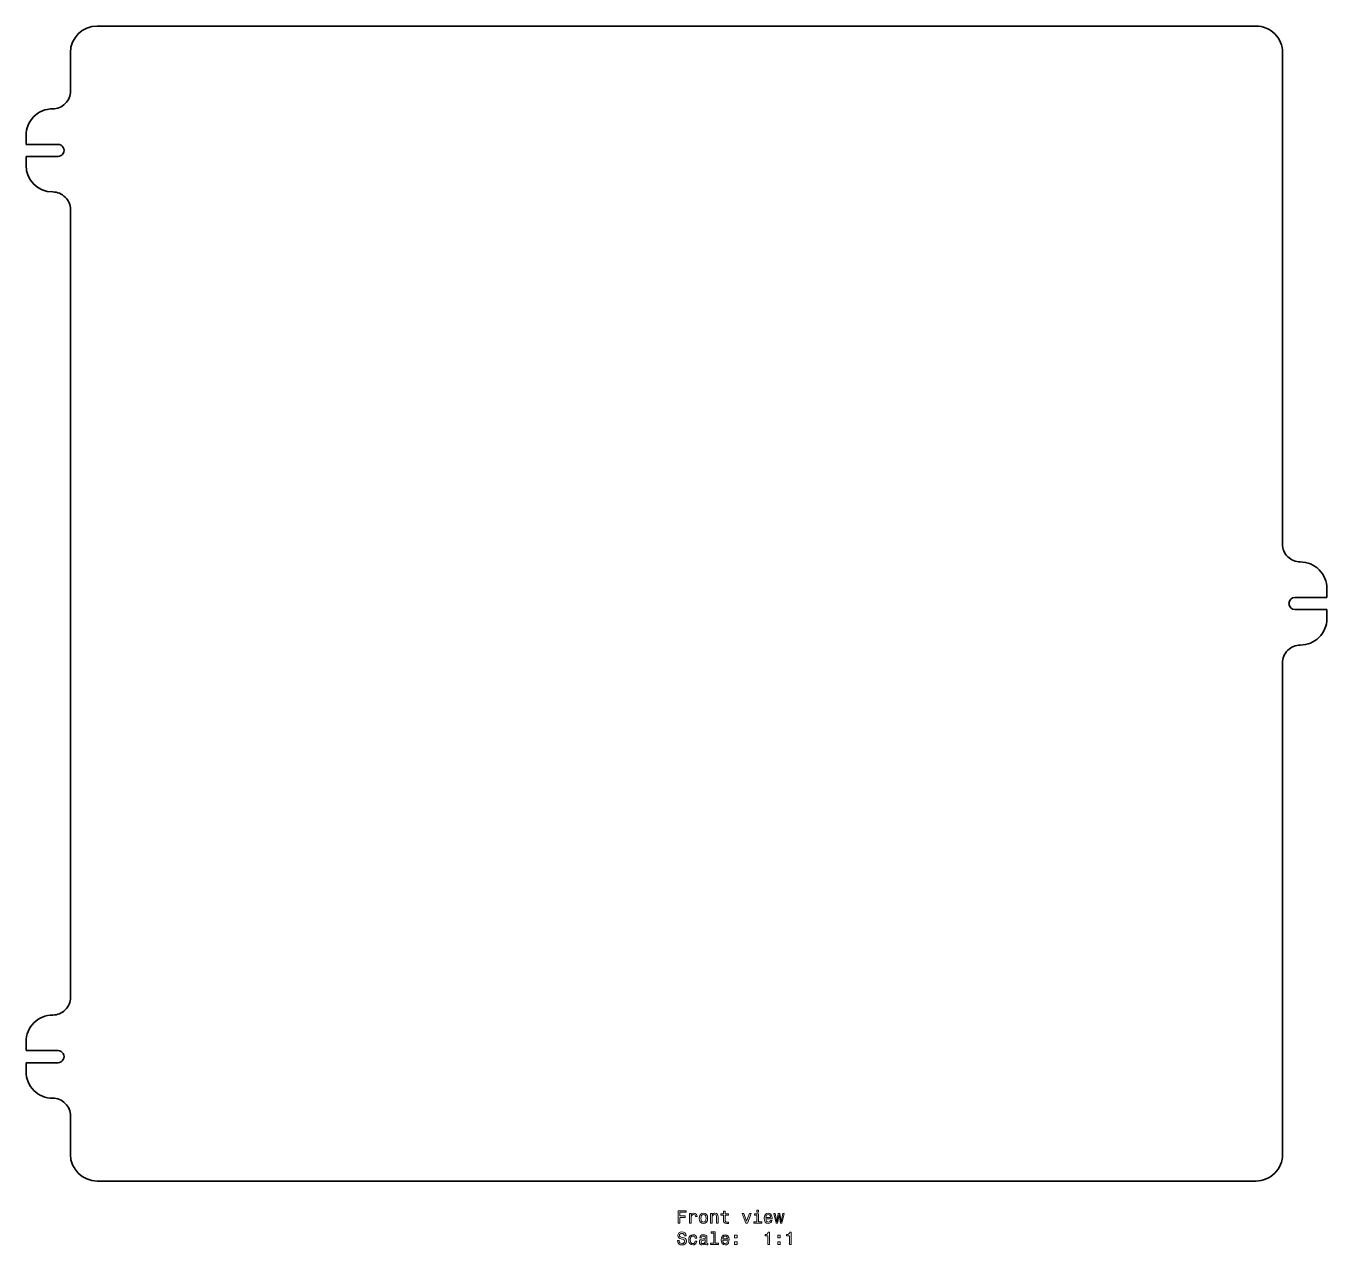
# Model space of a CAD drawing. Extents: x 412 to 778, y 240 to 583.
import ezdxf

# ---------------------------------------------------------------- set-up
doc = ezdxf.new("R2010")
doc.units = 0

msp = doc.modelspace()

# ---------------------------------------------------------------- linework, layer by layer
at = {"color": 7, "lineweight": 35}
for p, q in [((757.5, 583), (431.5, 583)), ((424, 575.5), (424, 564.700012)), ((765, 437.200012), (765, 575.5)), ((411.5, 552.200012), (411.5, 549.700012)), ((420.5, 549.700012), (411.5, 549.700012)), ((411.5, 546.299988), (420.5, 546.299988)), ((411.5, 546.299988), (411.5, 543.799988)), ((424, 531.299988), (424, 309.700012)), ((777.5, 422.200012), (777.5, 424.700012)), ((777.5, 422.200012), (768.5, 422.200012)), ((768.5, 418.799988), (777.5, 418.799988)), ((777.5, 416.299988), (777.5, 418.799988)), ((765, 265.5), (765, 403.799988)), ((411.5, 297.200012), (411.5, 294.700012)), ((420.5, 294.700012), (411.5, 294.700012)), ((411.5, 291.299988), (411.5, 288.800018)), ((411.5, 291.299988), (420.5, 291.299988)), ((424, 276.299988), (424, 265.5)), ((431.5, 258), (757.5, 258))]:
    msp.add_line(p, q, dxfattribs=at)
at = {"color": 7, "lineweight": 13}
for points in [[(594.984131, 246.143372), (595.453186, 246.143372), (595.453186, 247.752167), (596.925781, 247.752167), (596.925781, 248.170746), (595.453186, 248.170746), (595.453186, 249.219742), (597.263672, 249.219742), (597.263672, 249.643372), (594.984131, 249.643372)], [(598.176514, 246.143372), (598.6203, 246.143372), (598.6203, 247.691635), (598.66571, 248.064835), (598.80188, 248.332138), (599.023804, 248.493515), (599.32135, 248.548996), (599.543213, 248.513687), (599.709656, 248.412827), (599.810547, 248.241348), (599.845825, 248.009369), (600.294678, 248.009369), (600.234131, 248.417862), (600.067749, 248.710373), (599.790344, 248.886887), (599.412109, 248.947403), (599.154907, 248.907059), (598.932983, 248.806198), (598.736328, 248.63472), (598.579956, 248.40274), (598.579956, 248.851578), (598.176514, 248.851578)], [(600.914978, 247.494949), (600.995667, 246.879684), (601.227661, 246.425797), (601.595825, 246.143372), (602.090088, 246.047546), (602.579224, 246.143372), (602.947388, 246.420746), (603.179382, 246.874634), (603.265137, 247.494949), (603.179382, 248.110229), (602.947388, 248.569168), (602.579224, 248.846542), (602.090088, 248.947403), (601.595825, 248.846542), (601.227661, 248.564117), (600.995667, 248.110229)], [(604.082153, 246.143372), (604.52594, 246.143372), (604.52594, 247.706772), (604.57135, 248.064835), (604.71759, 248.327087), (604.944519, 248.48848), (605.247131, 248.548996), (605.489197, 248.498566), (605.640503, 248.362396), (605.716125, 248.135452), (605.741333, 247.832855), (605.741333, 246.143372), (606.185181, 246.143372), (606.185181, 247.92363), (606.164978, 248.281708), (606.074219, 248.579254), (605.776672, 248.851578), (605.312683, 248.947403), (605.055481, 248.912109), (604.838623, 248.816284), (604.652039, 248.654892), (604.505737, 248.438034), (604.505737, 248.851578), (604.082153, 248.851578)], [(607.713257, 248.382568), (607.713257, 247.02594), (607.74353, 246.587173), (607.884705, 246.284576), (608.167175, 246.108063), (608.64624, 246.047546), (609.170776, 246.072769), (609.170776, 246.456055), (608.787476, 246.425797), (608.439453, 246.466141), (608.252869, 246.592224), (608.17218, 246.804031), (608.157043, 247.101578), (608.157043, 248.382568), (609.170776, 248.382568), (609.170776, 248.760803), (608.157043, 248.760803), (608.157043, 249.552597), (607.713257, 249.552597), (607.713257, 248.760803), (606.946655, 248.760803), (606.946655, 248.382568)], [(617.597961, 249.764404), (617.128967, 249.764404), (617.128967, 249.260086), (617.597961, 249.260086)], [(619.650574, 247.368881), (621.425781, 247.368881), (621.430847, 247.575653), (621.350159, 248.155624), (621.128235, 248.58934), (620.775208, 248.851578), (620.306213, 248.947403), (619.84729, 248.846542), (619.494263, 248.564117), (619.267273, 248.105194), (619.186584, 247.5), (619.262268, 246.879684), (619.489197, 246.425797), (619.837158, 246.143372), (620.291077, 246.047546), (620.684448, 246.113113), (621.007202, 246.284576), (621.244263, 246.556915), (621.380432, 246.920029), (620.94165, 246.920029), (620.850891, 246.718292), (620.719727, 246.567001), (620.346558, 246.445969), (620.059082, 246.501434), (619.842224, 246.677948), (619.700989, 246.965424), (619.650574, 247.353745)], [(601.368896, 247.5), (601.414246, 247.953888), (601.555481, 248.281708), (601.78241, 248.483429), (602.090088, 248.554031), (602.392639, 248.483429), (602.619568, 248.286743), (602.760803, 247.953888), (602.811218, 247.5), (602.760803, 247.041061), (602.619568, 246.708206), (602.392639, 246.506485), (602.090088, 246.440918), (601.78241, 246.506485), (601.555481, 246.708206), (601.414246, 247.041061)], [(614.002136, 246.143372), (614.471191, 246.143372), (615.459656, 248.851578), (615.000732, 248.851578), (614.239197, 246.667862), (613.462524, 248.851578), (612.998535, 248.851578)], [(617.582886, 246.516571), (617.582886, 248.760803), (616.443115, 248.760803), (616.443115, 248.382568), (617.139038, 248.382568), (617.139038, 246.516571), (616.231262, 246.516571), (616.231262, 246.143372), (618.500732, 246.143372), (618.500732, 246.516571)], [(619.650574, 247.742081), (619.706055, 248.090057), (619.842224, 248.34726), (620.049011, 248.503601), (620.32135, 248.559082), (620.588623, 248.503601), (620.79541, 248.34726), (620.921448, 248.090057), (620.966858, 247.742081)], [(622.938782, 246.143372), (623.342224, 248.443085), (623.745667, 246.143372), (624.169312, 246.143372), (624.835022, 248.851578), (624.406311, 248.851578), (623.95752, 246.55188), (623.559082, 248.851578), (623.1203, 248.851578), (622.721924, 246.55188), (622.273071, 248.851578), (621.849426, 248.851578), (622.515137, 246.143372)], [(595.221191, 241.251434), (594.762268, 241.251434), (594.863098, 240.716858), (595.115295, 240.323486), (595.503601, 240.086456), (596.028076, 240.000717), (596.547546, 240.081406), (596.935852, 240.303314), (597.182983, 240.651291), (597.273804, 241.110229), (597.19812, 241.523773), (596.986328, 241.791061), (596.643372, 241.967575), (596.184448, 242.098709), (595.791077, 242.194519), (595.533875, 242.305481), (595.387634, 242.466858), (595.342224, 242.719025), (595.387634, 242.945969), (595.518738, 243.117432), (595.720459, 243.233429), (595.997864, 243.273773), (596.280273, 243.223343), (596.502136, 243.087173), (596.648438, 242.860229), (596.718994, 242.552597), (597.177979, 242.552597), (597.177979, 242.562683), (597.09729, 243.036743), (596.860229, 243.389771), (596.487061, 243.611679), (595.982727, 243.687317), (595.528809, 243.611679), (595.175781, 243.399857), (594.948853, 243.072052), (594.868164, 242.648422), (594.933716, 242.270172), (595.125366, 242.01297), (595.427979, 241.841492), (595.841492, 241.710373), (596.25, 241.594376), (596.557617, 241.483429), (596.744263, 241.322052), (596.809814, 241.059799), (596.749268, 240.792511), (596.592957, 240.590775), (596.355896, 240.464691), (596.048279, 240.424347), (595.705322, 240.479828), (595.443054, 240.641205), (595.276672, 240.903458)], [(599.734863, 241.907059), (600.173645, 241.907059), (600.082825, 242.310516), (599.865967, 242.62825), (599.528076, 242.824936), (599.089355, 242.900574), (598.605164, 242.799713), (598.237061, 242.517288), (598.005066, 242.058365), (597.924377, 241.443085), (598, 240.832855), (598.226929, 240.378967), (598.585022, 240.096542), (599.074219, 240.000717), (599.507935, 240.07637), (599.845825, 240.288177), (600.07782, 240.621033), (600.17865, 241.064835), (599.755066, 241.064835), (599.679382, 240.782425), (599.538208, 240.570602), (599.336426, 240.439484), (599.089355, 240.399139), (598.781677, 240.464691), (598.559814, 240.666428), (598.423645, 240.994232), (598.378235, 241.458221), (598.423645, 241.912109), (598.564819, 242.239914), (598.791809, 242.44165), (599.089355, 242.512253), (599.351562, 242.466858), (599.548279, 242.350861), (599.679382, 242.159225)], [(602.654907, 240.44957), (602.654907, 240.434433), (602.680115, 240.26297), (602.755737, 240.141937), (603.073486, 240.046112), (603.320618, 240.086456), (603.320618, 240.429398), (603.214722, 240.414261), (603.073486, 240.479828), (603.048279, 240.681564), (603.048279, 242.083572), (602.987732, 242.44165), (602.811218, 242.693802), (602.503601, 242.845108), (602.069885, 242.900574), (601.64624, 242.840057), (601.333557, 242.668594), (601.136902, 242.401291), (601.07135, 242.048279), (601.07135, 242.018005), (601.469727, 242.018005), (601.505066, 242.229828), (601.615967, 242.381119), (601.797546, 242.471909), (602.054749, 242.507202), (602.30188, 242.481995), (602.478394, 242.406342), (602.58429, 242.275223), (602.619568, 242.093658), (602.599426, 241.881851), (602.518738, 241.77594), (602.317017, 241.72551), (601.938782, 241.685165), (601.505066, 241.594376), (601.197388, 241.432999), (601.015869, 241.180832), (600.960388, 240.807632), (601.010803, 240.474777), (601.167175, 240.227661), (601.419312, 240.07132), (601.767273, 240.015854), (602.236328, 240.121765)], [(604.964722, 243.344376), (604.964722, 240.469742), (604.05188, 240.469742), (604.05188, 240.096542), (606.316284, 240.096542), (606.316284, 240.469742), (605.408508, 240.469742), (605.408508, 243.717575), (604.268738, 243.717575), (604.268738, 243.344376)], [(607.50647, 241.322052), (609.281677, 241.322052), (609.286743, 241.528824), (609.206055, 242.108795), (608.984131, 242.542511), (608.631104, 242.804749), (608.162109, 242.900574), (607.703186, 242.799713), (607.350159, 242.517288), (607.123169, 242.058365), (607.04248, 241.453171), (607.118164, 240.832855), (607.345093, 240.378967), (607.693054, 240.096542), (608.146973, 240.000717), (608.540344, 240.066284), (608.863098, 240.237747), (609.100159, 240.510086), (609.236328, 240.873199), (608.797546, 240.873199), (608.706787, 240.671463), (608.575623, 240.520172), (608.202454, 240.399139), (607.914978, 240.454605), (607.69812, 240.631119), (607.556946, 240.918594), (607.50647, 241.306915)], [(607.50647, 241.695251), (607.561951, 242.043228), (607.69812, 242.30043), (607.904907, 242.456772), (608.177246, 242.512253), (608.444519, 242.456772), (608.651306, 242.30043), (608.777405, 242.043228), (608.822754, 241.695251)], [(610.850159, 242.053314), (611.546082, 242.053314), (611.546082, 242.804749), (610.850159, 242.804749)], [(620.215393, 240.096542), (620.674377, 240.096542), (620.674377, 243.621765), (620.331421, 243.621765), (620.240662, 243.314117), (620.059082, 243.107346), (619.781677, 242.986313), (619.398438, 242.945969), (619.398438, 242.587891), (620.215393, 242.587891)], [(622.994263, 242.053314), (623.690186, 242.053314), (623.690186, 242.804749), (622.994263, 242.804749)], [(626.287476, 240.096542), (626.746399, 240.096542), (626.746399, 243.621765), (626.403442, 243.621765), (626.312683, 243.314117), (626.131104, 243.107346), (625.85376, 242.986313), (625.470459, 242.945969), (625.470459, 242.587891), (626.287476, 242.587891)], [(602.604492, 241.044662), (602.543945, 240.782425), (602.382568, 240.580688), (602.140503, 240.44957), (601.842957, 240.404175), (601.651306, 240.429398), (601.515137, 240.510086), (601.429382, 240.651291), (601.404175, 240.847977), (601.424377, 241.02449), (601.505066, 241.150574), (601.82782, 241.291794), (602.236328, 241.35231), (602.604492, 241.473343)], [(610.850159, 240.096542), (611.546082, 240.096542), (611.546082, 240.847977), (610.850159, 240.847977)], [(622.994263, 240.096542), (623.690186, 240.096542), (623.690186, 240.847977), (622.994263, 240.847977)]]:
    msp.add_lwpolyline(points, close=True, dxfattribs=at)
at = {"color": 7, "lineweight": 35}
for centre, radius, start, end in [((431.5, 575.5), 7.5, 90.000003, 179.999995), ((757.5, 575.5), 7.5, 0, 90.000003), ((419, 564.700012), 5, 269.999997, 360), ((419, 552.200012), 7.5, 90.000003, 180.000005), ((420.5, 548), 1.7, 269.999997, 90.000003), ((419, 543.799988), 7.5, 180.000005, 269.999997), ((419, 531.299988), 5, 0, 90.000003), ((770, 437.200012), 5, 179.999995, 269.999997), ((770, 424.700012), 7.5, 360, 90.000003), ((768.5, 420.5), 1.7, 90.000003, 269.999997), ((770, 416.299988), 7.5, 269.999997, 360), ((770, 403.799988), 5, 90.000003, 180.000005), ((419, 309.700012), 5, 269.999997, 360), ((419, 297.200012), 7.5, 90.000003, 180.000005), ((420.5, 293), 1.7, 269.999997, 90.000003), ((419, 288.799988), 7.5, 179.999937, 269.999997), ((419, 276.299988), 5, 0, 90.000003), ((431.5, 265.5), 7.5, 180.000005, 269.999997), ((757.5, 265.5), 7.5, 269.999997, 360)]:
    msp.add_arc(centre, radius, start, end, dxfattribs=at)

doc.saveas('drawing.dxf')
